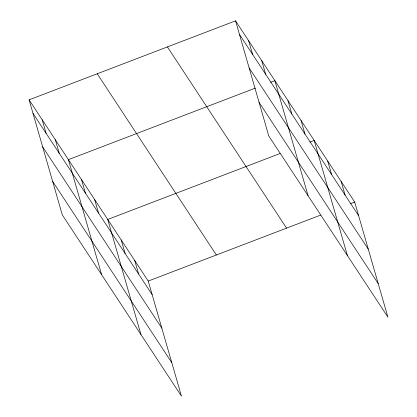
<?xml version="1.0" encoding="UTF-8"?>
<svg xmlns="http://www.w3.org/2000/svg" width="417" height="417" viewBox="0 0 417 417"><rect width="100%" height="100%" fill="white"/><g stroke="black" fill="none" stroke-linecap="round" stroke-linejoin="round"><path stroke-width="0.63" d="M29.096 99.84L148.238 281.063L181.452 396.15L62.31 214.927L29.096 99.84L235.548 20.85L354.69 202.073L387.904 317.16L268.762 135.937L235.548 20.85M255.397 88.102L68.409 159.643L101.628 274.73M270.607 82.285L274.86 80.653L308.08 195.74M280.115 153.487L107.727 219.446L140.946 334.533M309.92 142.088L314.178 140.456L347.397 255.543M148.238 281.063L320.621 215.104M350.431 203.699L354.69 202.073M239.452 34.392L358.594 215.61M249.126 67.903L368.268 249.121M259.093 102.426L378.235 283.649M167.415 46.918L286.557 228.141M97.224 73.773L216.366 254.995M33 113.382L152.142 294.6M42.675 146.888L161.817 328.111M52.641 181.416L171.783 362.639M341.184 181.531L345.094 195.073M327.684 160.993L331.588 174.535M301.074 120.523L304.983 134.06M287.97 100.586L291.874 114.128M261.756 60.72L265.665 74.257M248.652 40.783L252.561 54.325M134.733 260.521L138.642 274.063M121.232 239.983L125.136 253.526M94.623 199.514L98.532 213.051M81.518 179.576L85.422 193.118M55.305 139.711L59.214 153.248M42.2 119.773L46.11 133.315"/></g></svg>
